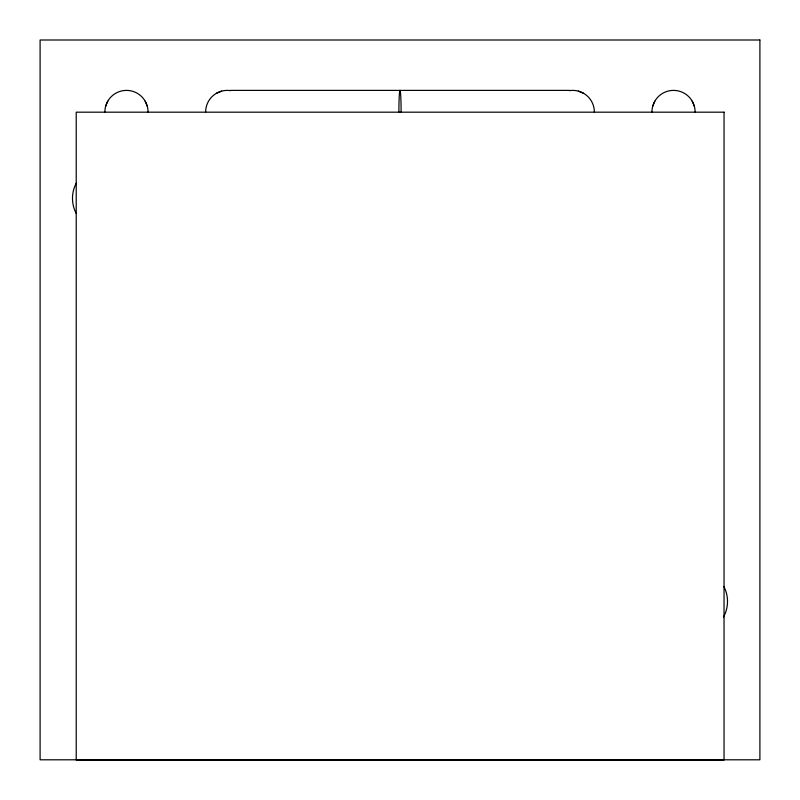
<?xml version="1.0" encoding="UTF-8"?>
<svg xmlns="http://www.w3.org/2000/svg" width="800" height="800" viewBox="0 0 800 800"><rect width="100%" height="100%" fill="white"/><g stroke="black" fill="none" stroke-linecap="round" stroke-linejoin="round"><path stroke-width="1.2" d="M105.62 106.39L107.77 101.19M652.67 106.39L654.82 101.19M216.45 93.28L221.66 91.12M230.26 90.39L569.74 90.39M578.34 91.12L583.55 93.28M692.23 101.19L694.38 106.39M145.18 101.19L147.33 106.39M401.1 111.98A21.59 1.1 -90 0 0 400 90.39A21.59 1.1 90 0 0 398.9 111.98M104.88 111.98A21.59 21.59 0 0 1 126.47 90.39A21.59 21.59 0 0 1 148.07 111.98M205.65 111.98A21.59 21.59 0 0 1 230.63 90.65M569.37 90.65A21.59 21.59 0 0 1 594.35 111.98M651.93 111.98A21.59 21.59 0 0 1 673.53 90.39A21.59 21.59 0 0 1 695.12 111.98M76.25 213.5A32.39 32.39 0 0 1 76.25 183.21M723.96 586.71A32.39 32.39 0 0 1 723.54 616.99M759.9 40L40.1 40L40.1 759.8L759.9 759.8L759.9 40M724.04 112.18L76.22 112.18L76.22 760L724.04 760L724.04 112.18"/></g></svg>
